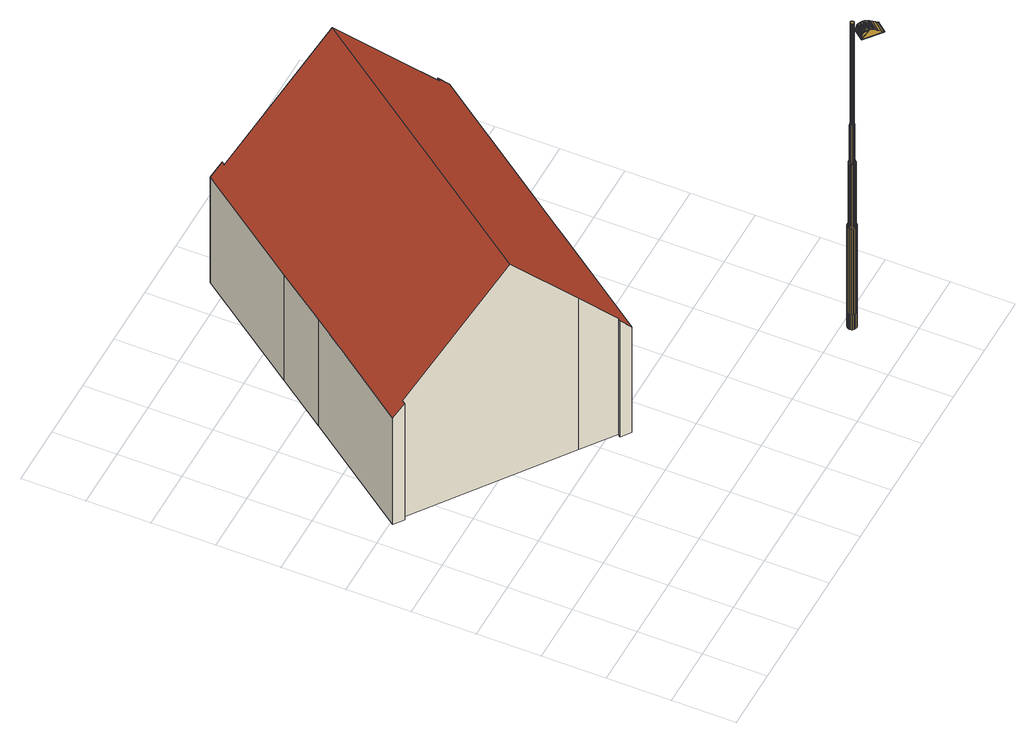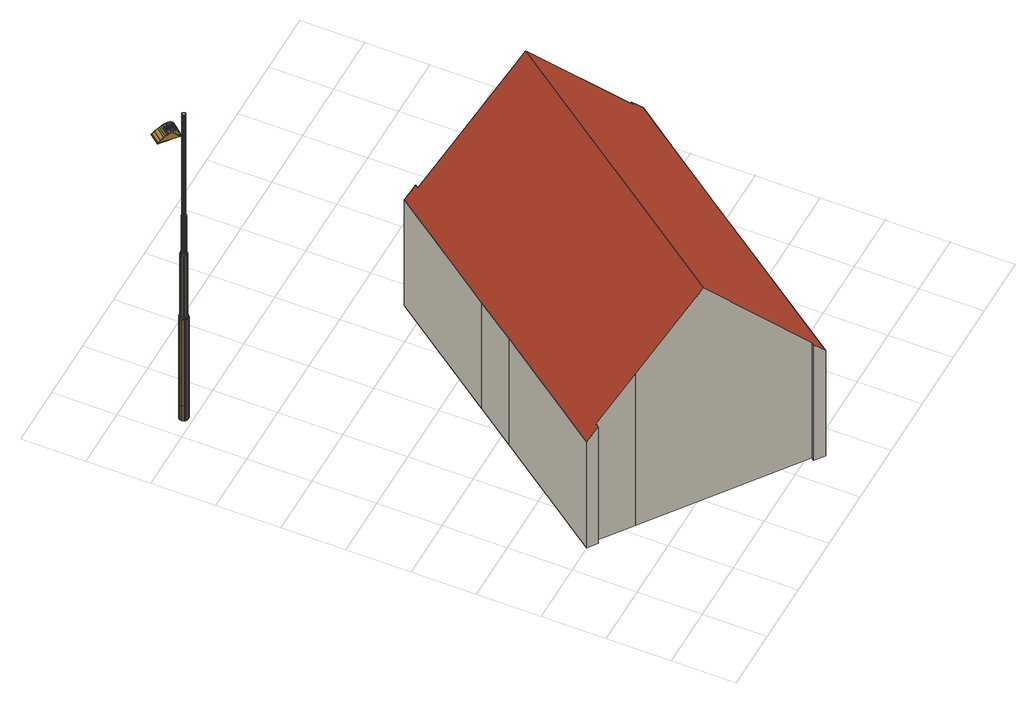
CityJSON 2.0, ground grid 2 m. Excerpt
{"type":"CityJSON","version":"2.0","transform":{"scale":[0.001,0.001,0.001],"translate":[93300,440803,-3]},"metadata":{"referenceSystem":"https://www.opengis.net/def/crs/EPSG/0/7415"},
"CityObjects":{
"building1":{"type":"Building","attributes":{"yearOfConstruction":1997,"hoogste_bouwlaag":1,"statusOmschr":"Pand in gebruik","aantalBouwlagen":2,"laagste_bouwlaag":0,"typeOmschr":"vrijstaand","class":"Pand"},"address":[{"CountryName":"Nederland","LocalityName":"Rotterdam","ThoroughfareNumber":"193","ThoroughfareName":"Straatweg","PostalCode":"3054AD"}],"geometry":[{"type":"Solid","lod":"2","boundaries":[[[[0,1,2,3,4,5,6,7,8,9,10,11,12,13,14,15,16,17]],[[18,19,20,21,22,23,24,25,26,27,28,29,30,31]],[[32,33,34,35,36,37,38,39,24,23,40,41]],[[19,18,1,0]],[[18,31,2,1]],[[30,29,28,3,2,31]],[[28,27,4,3]],[[5,4,27,26]],[[26,25,6,5]],[[25,24,39,7,6]],[[39,38,8,7]],[[38,37,9,8]],[[34,10,9,37,36,35]],[[11,10,34,33]],[[12,11,33,32]],[[13,12,32,41]],[[41,40,14,13]],[[22,15,14,40,23]],[[16,15,22,21]],[[17,16,21,20]],[[0,17,20,19]]]],"semantics":{"surfaces":[{"type":"GroundSurface"},{"type":"RoofSurface"},{"type":"WallSurface"}],"values":[[0,1,1,2,2,2,2,2,2,2,2,2,2,2,2,2,2,2,2,2,2]]}}]},
"cityfurniture1":{"type":"CityFurniture","attributes":{"Lichtpunttype":"Straatverlichting","Brondatum":"12-06-2019","Buurt_nummer":"62","Masttype":"TRAMMAST LPH 10M","Lamptype":"CPO-TW 140W KL.728","Buurtnaam":"Hillegersberg Noord","Nummer":"21","Uithoudertype":"UITHOUDER OV CONVERSIEMODEL","Geplaatst_op":"02-12-2010","Wijknummer":"6","Nivo":"0","Datum_laatste_mutatie":"07-06-2019","Straatnaam":"Straatweg","Thema":"Lichtmasten","Beheerobject":"71935/OVL-021","Armatuurtype":"4767 ARM SGS 453 1X CPO-TW 140W K EB OC FG EVSA VLAK GLAS LS-6","Objecthoogte":"10","Klasse":"Verbindingsweg 2-zijdig","Wijknaam":"Hillegersberg-Schiebroek","class":"Paal","function":"Lichtmast"},"geometry":[{"type":"MultiSurface","lod":"2","boundaries":[[[42,43,44,45]],[[46,47,48,49]],[[50,51,52,53]],[[54,55,43,42]],[[56,57,58,59]],[[59,58,51,50]],[[45,44,47,46]],[[53,52,55,54]],[[60,50,53,61]],[[62,42,45,63]],[[64,65,66,67]],[[68,69,70,71]],[[72,73,74,75]],[[61,53,54,76]],[[77,78,65,64]],[[71,70,79,80]],[[76,54,42,62]],[[81,82,69,68]],[[83,46,49,84]],[[85,56,59,86]],[[87,88,73,72]],[[63,45,46,83]],[[86,59,50,60]],[[75,74,57,56]],[[89,90,88,87]],[[91,92,78,77]],[[80,79,92,91]],[[84,49,82,81]],[[65,93,94,66]],[[49,48,95,82]],[[96,97,98,99]],[[100,101,97,96]],[[70,102,103,79]],[[104,105,101,100]],[[106,107,105,104]],[[108,109,107,106]],[[92,110,111,78]],[[79,103,110,92]],[[78,111,93,65]],[[112,113,90,89]],[[99,98,113,112]],[[69,114,102,70]],[[66,94,109,108]],[[82,95,114,69]],[[115,116,117,118]],[[119,120,121,122]],[[123,124,125,126]],[[127,128,129,130]],[[131,132,133,134]],[[134,133,135,136]],[[122,121,137,138]],[[139,140,120,119]],[[141,142,143,144]],[[126,125,145,146]],[[136,135,116,115]],[[147,148,140,139]],[[149,150,148,147]],[[130,129,150,149]],[[146,145,128,127]],[[151,152,124,123]],[[144,143,152,151]],[[116,153,154,117]],[[132,155,156,133]],[[157,158,159,160]],[[120,161,162,121]],[[163,164,165,166]],[[167,168,155,132]],[[129,169,170,150]],[[166,165,171,172]],[[173,174,175,176]],[[133,156,177,135]],[[135,177,153,116]],[[140,178,161,120]],[[160,159,142,141]],[[176,175,164,163]],[[128,179,169,129]],[[121,162,180,137]],[[181,182,158,157]],[[172,171,182,181]],[[150,170,183,148]],[[138,137,168,167]],[[148,183,178,140]],[[117,154,174,173]],[[184,185,186,187]],[[188,189,190,191]],[[192,193,194,195]],[[196,197,185,184]],[[195,194,189,188]],[[198,199,200,201]],[[187,186,193,192]],[[202,203,204,205]],[[205,204,199,198]],[[191,190,206,207]],[[201,200,197,196]],[[208,184,187,209]],[[134,202,205,131]],[[207,206,210,211]],[[212,188,191,213]],[[211,210,214,215]],[[216,217,218,219]],[[219,218,220,221]],[[222,223,224,225]],[[225,224,226,227]],[[227,226,228,229]],[[229,228,230,231]],[[231,230,232,233]],[[234,192,195,235]],[[221,220,203,202]],[[209,187,192,234]],[[236,201,196,237]],[[238,239,240,241]],[[215,214,239,238]],[[241,240,242,243]],[[243,242,244,245]],[[245,244,223,222]],[[233,232,246,247]],[[248,198,201,236]],[[237,196,184,208]],[[235,195,188,212]],[[247,246,217,216]],[[131,205,198,248]],[[249,231,233,250]],[[251,225,227,252]],[[253,207,211,254]],[[255,238,241,256]],[[209,139,119,208]],[[257,222,225,251]],[[252,227,229,258]],[[136,221,202,134]],[[254,211,215,259]],[[259,215,238,255]],[[260,243,245,261]],[[256,241,243,260]],[[118,216,219,115]],[[258,229,231,249]],[[213,191,207,253]],[[250,233,247,262]],[[208,119,122,237]],[[115,219,221,136]],[[262,247,216,118]],[[261,245,222,257]],[[237,122,138,236]],[[256,144,151,255]],[[252,172,181,251]],[[250,176,163,249]],[[260,141,144,256]],[[213,127,130,212]],[[259,123,126,254]],[[261,160,141,260]],[[234,147,139,209]],[[235,149,147,234]],[[262,173,176,250]],[[212,130,149,235]],[[253,146,127,213]],[[236,138,167,248]],[[255,151,123,259]],[[258,166,172,252]],[[251,181,157,257]],[[254,126,146,253]],[[248,167,132,131]],[[249,163,166,258]],[[118,117,173,262]],[[220,218,217,246,232,230,228,226,224,223,244,242,240,239,214,210,206,190,189,194,193,186,185,197,200,199,204,203]],[[158,263,264,159]],[[165,265,266,171]],[[164,267,265,165]],[[154,268,269,174]],[[143,270,271,152]],[[155,272,273,156]],[[125,274,275,145]],[[137,180,276,168]],[[175,277,267,164]],[[182,278,263,158]],[[168,276,272,155]],[[159,264,279,142]],[[153,280,268,154]],[[145,275,179,128]],[[171,266,278,182]],[[174,269,277,175]],[[124,281,274,125]],[[152,271,281,124]],[[142,279,270,143]],[[266,71,80,278]],[[265,68,71,266]],[[278,80,91,263]],[[156,273,282,177]],[[270,67,283,271]],[[264,77,64,279]],[[267,81,68,265]],[[275,284,285,179]],[[177,282,280,153]],[[169,286,287,170]],[[271,283,288,281]],[[162,289,85,180]],[[179,285,286,169]],[[263,91,77,264]],[[161,290,289,162]],[[178,291,290,161]],[[274,292,284,275]],[[279,64,67,270]],[[281,288,292,274]],[[170,287,293,183]],[[183,293,291,178]],[[277,84,81,267]],[[180,85,86,276]],[[272,60,61,273]],[[67,66,108,283]],[[288,106,104,292]],[[273,61,76,282]],[[289,75,56,85]],[[284,100,96,285]],[[268,63,83,269]],[[293,89,87,291]],[[286,99,112,287]],[[282,76,62,280]],[[292,104,100,284]],[[269,83,84,277]],[[276,86,60,272]],[[290,72,75,289]],[[291,87,72,290]],[[287,112,89,293]],[[280,62,63,268]],[[285,96,99,286]],[[283,108,106,288]],[[294,295,296,297]],[[298,299,300,301]],[[302,303,304]],[[297,296,305,306]],[[307,308,309]],[[310,311,312,313]],[[302,314,315,316]],[[317,318,319,320]],[[301,300,321,322]],[[313,312,299,298]],[[309,323,307]],[[324,325,318,317]],[[322,321,326,327]],[[328,329,330,331]],[[320,319,309,308]],[[332,333,334,335]],[[335,334,336,337]],[[337,336,329,328]],[[304,316,302]],[[331,330,295,294]],[[327,326,325,324]],[[306,305,311,310]],[[338,339,340,341]],[[342,343,339,338]],[[344,345,346]],[[345,347,346]],[[345,348,347]],[[349,350,343,342]],[[351,352,340,339,343,350,353,354,355,356,357,358],[359,360,345,344,361,362]],[[345,360,363,348]],[[348,364,347]],[[348,352,351,364]],[[364,351,358,347]],[[341,340,352,348]],[[365,353,350,349]],[[366,330,329,367]],[[368,295,330,366]],[[369,305,296,370]],[[371,311,305,369]],[[370,296,295,368]],[[372,312,311,371]],[[373,374,375,376]],[[377,378,379,304]],[[380,381,378,377]],[[382,383,384,385]],[[386,387,388,389]],[[383,386,389,384]],[[390,382,385,391]],[[257,157,160,261]],[[392,393,394,395]],[[396,397,398,399]],[[397,392,395,398]],[[400,401,402,403]],[[404,405,406,407]],[[408,400,403,409]],[[410,411,412,413]],[[414,404,407,415]],[[416,390,391,417]],[[418,419,420,421]],[[405,418,421,406]],[[422,423,424,425]],[[411,414,415,412]],[[423,408,409,424]],[[426,427,428,429]],[[401,426,429,402]],[[430,422,425,431]],[[419,432,433,420]],[[427,416,417,428]],[[434,435,436,437]],[[438,434,437,439]],[[440,438,439,441]],[[442,443,444,445]],[[446,447,448,449]],[[447,450,451,448]],[[435,446,449,436]],[[452,453,454,455]],[[456,457,458,459]],[[460,461,462,463]],[[457,464,465,458]],[[466,467,468,469]],[[453,470,471,454]],[[472,473,474,475]],[[476,477,478,479]],[[450,460,463,451]],[[480,456,459,481]],[[477,452,455,478]],[[482,472,475,483]],[[461,476,479,462]],[[473,480,481,474]],[[467,484,485,468]],[[484,482,483,485]],[[486,487,488,489]],[[490,491,492,493]],[[494,495,496,497]],[[495,486,489,496]],[[498,442,445,499]],[[487,490,493,488]],[[491,498,499,492]],[[500,501,502,503]],[[504,505,506,507]],[[508,509,510,511]],[[501,512,513,502]],[[514,515,516,517]],[[505,518,519,506]],[[393,520,521,394]],[[509,494,497,510]],[[522,514,517,523]],[[524,500,503,525]],[[515,508,511,516]],[[520,526,527,521]],[[526,524,525,527]],[[528,504,507,529]],[[512,528,529,513]],[[530,318,325,531]],[[532,319,318,530]],[[533,309,319,532]],[[315,323,309,533]],[[534,535,536,537]],[[359,538,349]],[[539,540,541]],[[346,542,543]],[[544,545,361,344]],[[545,544,535,534]],[[362,361,538]],[[344,346,543]],[[535,544,344,345]],[[341,348,363,359]],[[359,362,538]],[[349,342,338]],[[543,538,361,344]],[[359,338,341]],[[538,365,349]],[[539,541,359,362,534,537,546]],[[359,349,338]],[[547,548,381,380]],[[549,550,551,552]],[[553,333,554,555]],[[552,551,548,547]],[[555,554,550,549]],[[556,334,333,553]],[[367,329,336,557]],[[557,336,334,556]],[[558,559,560,561]],[[562,563,564,565]],[[566,567,568,569]],[[570,571,572,573]],[[574,575,576,577]],[[578,574,577,579]],[[580,581,582,583]],[[584,578,579,585]],[[567,584,585,568]],[[563,586,587,564]],[[571,558,561,572]],[[559,562,565,560]],[[588,570,573,589]],[[575,588,589,576]],[[590,580,583,591]],[[592,593,594,595]],[[596,590,591,597]],[[598,599,600,601]],[[602,603,604,605]],[[606,607,608,609]],[[599,592,595,600]],[[610,611,612,613]],[[614,596,597,615]],[[616,617,618,619]],[[617,610,613,618]],[[603,614,615,604]],[[620,602,605,621]],[[464,616,619,465]],[[607,620,621,608]],[[593,606,609,594]],[[622,623,624,625]],[[626,627,628,629]],[[630,631,632,633]],[[627,634,635,628]],[[636,637,638,639]],[[637,640,641,638]],[[642,622,625,643]],[[631,636,639,632]],[[640,644,645,641]],[[644,642,643,645]],[[646,630,633,647]],[[648,649,650,651]],[[652,648,651,653]],[[654,646,647,655]],[[634,654,655,635]],[[538,354,353,365]],[[542,356,355,543]],[[656,379,657]],[[657,379,378,658]],[[659,548,551,660]],[[307,661,656,323]],[[543,355,354,538]],[[657,661,656]],[[347,358,357,346]],[[662,663,550]],[[346,357,356,542]],[[554,333,332]],[[664,381,548,659]],[[658,378,381,664]],[[550,554,662]],[[332,662,554]],[[660,551,550,663]],[[302,665,303]],[[666,533,532,667]],[[315,533,666]],[[666,314,315]],[[531,325,326,668]],[[668,326,321,669]],[[670,300,299,671]],[[671,299,312,372]],[[669,321,300,670]],[[672,410,413,673]],[[674,675,676,677]],[[678,679,680,681]],[[682,683,684,685]],[[675,686,687,676]],[[679,674,677,680]],[[686,672,673,687]],[[688,689,690,691]],[[692,693,694,695]],[[536,696,546,537]],[[697,682,685,698]],[[699,697,698,700]],[[701,692,695,702]],[[534,362,361,545]],[[693,703,704,694]],[[705,688,691,706]],[[707,708,709,710]],[[708,701,702,709]],[[689,707,710,690]],[[703,711,712,704]],[[696,540,546]],[[711,699,700,712]],[[536,535,345,360,363,713,540,696]],[[539,546,540]],[[713,541,540]],[[541,713,359]],[[363,359,713]],[[714,556,553,715]],[[716,370,368,717]],[[718,557,556,714]],[[719,369,370,716]],[[720,371,369,719]],[[721,547,380,722]],[[723,552,547,721]],[[724,671,372,665]],[[725,670,671,724]],[[726,530,531,727]],[[728,668,669,729]],[[667,532,530,726]],[[722,380,377,730]],[[731,366,367,732]],[[717,368,366,731]],[[729,669,670,725]],[[715,553,555,733]],[[730,377,304,303]],[[733,555,549,734]],[[734,549,552,723]],[[665,372,371,720]],[[732,367,557,718]],[[727,531,668,728]],[[661,657,313]],[[313,298,301,322,327,324,317,320,308,661]],[[735,736,737,738]],[[738,737,374,373]],[[739,740,736,735]],[[376,741,742,739,735,738,373]],[[743,744,745,746]],[[747,748,749,750]],[[742,751,740,739]],[[741,752,751,742]],[[752,375,374,737,736,740,751]],[[753,754,755,756]],[[748,757,758,749]],[[376,375,752,741]],[[759,760,761,762]],[[763,743,746,764]],[[649,747,750,650]],[[760,753,756,761]],[[754,765,766,755]],[[757,759,762,758]],[[765,763,764,766]],[[304,379,656,316]],[[663,332,335,337,328,331,294,297,306,310,313,657,658,664,659,660]],[[663,662,332]],[[302,314,666]],[[666,667,726,727,728,729,725,724,665,302]],[[661,308,307]],[[733,734,723,721,722,730,303,665,720,719,716,717,731,732,718,714,715]]]}]}
},
"vertices":[
[13150,14040,972],[10471,10380,972],[9519,9080,972],[6840,5420,972],[6540,5640,972],[6610,5730,972],[5607,6466,972],[1130,9750,972],[1060,9650,972],[760,9870,972],[3333,13385,972],[4517,15002,972],[7070,18490,972],[7370,18270,972],[7300,18180,972],[11777,14896,972],[12780,14160,972],[12860,14260,972],[10471,10380,5174],[13150,14040,5183],[12860,14260,5589],[12780,14160,5595],[11777,14896,6981],[10053,16160,9364],[3866,7743,9366],[5607,6466,6959],[6610,5730,5573],[6540,5640,5576],[6840,5420,5162],[8278,7384,5167],[9163,8594,5170],[9519,9080,5171],[7070,18490,5146],[4517,15002,5157],[3333,13385,5162],[3124,13099,5163],[2108,11711,5167],[760,9870,5173],[1060,9650,5587],[1130,9750,5584],[7300,18180,5557],[7370,18270,5560],
[13427,1684,1465],[13427,1684,865],[13433,1716,865],[13433,1716,1465],[13431,1747,1465],[13431,1747,865],[13423,1778,865],[13423,1778,1465],[13369,1606,1465],[13369,1606,865],[13394,1627,865],[13394,1627,1465],[13414,1653,1465],[13414,1653,865],[13311,1582,1465],[13311,1582,865],[13342,1591,865],[13342,1591,1465],[13369,1606,4865],[13394,1627,4865],[13427,1684,4865],[13433,1716,4865],[13236,1859,4865],[13236,1859,1465],[13208,1843,1465],[13208,1843,4865],[13387,1830,4865],[13387,1830,1465],[13360,1850,1465],[13360,1850,4865],[13248,1587,1465],[13248,1587,865],[13279,1581,865],[13279,1581,1465],[13414,1653,4865],[13266,1867,4865],[13266,1867,1465],[13329,1862,1465],[13329,1862,4865],[13408,1805,4865],[13408,1805,1465],[13431,1747,4865],[13423,1778,4865],[13311,1582,4865],[13342,1591,4865],[13217,1600,1465],[13217,1600,865],[13190,1619,1465],[13190,1619,865],[13298,1869,4865],[13298,1869,1465],[13236,1859,865],[13208,1843,865],[13408,1805,865],[13146,1702,1465],[13146,1702,865],[13155,1672,865],[13155,1672,1465],[13145,1734,1465],[13145,1734,865],[13360,1850,865],[13329,1862,865],[13150,1766,1465],[13150,1766,865],[13164,1796,1465],[13164,1796,865],[13183,1823,1465],[13183,1823,865],[13298,1869,865],[13266,1867,865],[13170,1644,1465],[13170,1644,865],[13387,1830,865],[13364,1702,8865],[13364,1702,7465],[13368,1718,7465],[13368,1718,8865],[13271,1651,7465],[13260,1620,7365],[13283,1616,7365],[13287,1647,7465],[13226,1761,7465],[13197,1777,7365],[13187,1754,7365],[13219,1744,7465],[13217,1711,7465],[13184,1706,7365],[13191,1684,7365],[13221,1695,7465],[13334,1660,8865],[13334,1660,7465],[13347,1672,7465],[13347,1672,8865],[13357,1685,7465],[13357,1685,8865],[13307,1617,7365],[13303,1648,7465],[13254,1658,7465],[13237,1630,7365],[13264,1793,7465],[13251,1823,7365],[13230,1813,7365],[13249,1786,7465],[13183,1730,7365],[13216,1728,7465],[13240,1668,7465],[13217,1644,7365],[13229,1681,7465],[13201,1662,7365],[13236,1774,7465],[13211,1798,7365],[13394,1693,7365],[13398,1716,7365],[13352,1634,7365],[13369,1650,7365],[13296,1799,7465],[13298,1832,7365],[13274,1830,7365],[13280,1798,7465],[13260,1620,4965],[13283,1616,4965],[13354,1765,7465],[13380,1784,7365],[13364,1803,7365],[13343,1779,7465],[13320,1653,7465],[13331,1623,7365],[13191,1684,4965],[13201,1662,4965],[13344,1818,7365],[13329,1789,7465],[13367,1735,7465],[13397,1740,7365],[13391,1763,7365],[13362,1751,7465],[13384,1670,7365],[13237,1630,4965],[13184,1706,4965],[13307,1617,4965],[13313,1795,7465],[13321,1828,7365],[13217,1644,4965],[13276,1668,8915],[13276,1668,12915],[13263,1673,12915],[13263,1673,8915],[13239,1701,8915],[13239,1701,12915],[13235,1715,12915],[13235,1715,8915],[13253,1681,8915],[13253,1681,12915],[13244,1691,12915],[13244,1691,8915],[13288,1666,8915],[13288,1666,12915],[13313,1670,8915],[13313,1670,12915],[13300,1666,12915],[13300,1666,8915],[13334,1684,8915],[13334,1684,12915],[13324,1675,12915],[13324,1675,8915],[13235,1727,12915],[13235,1727,8915],[13271,1651,8865],[13254,1658,8865],[13237,1739,12915],[13237,1739,8915],[13221,1695,8865],[13217,1711,8865],[13242,1752,12915],[13242,1752,8915],[13349,1719,8915],[13349,1719,12915],[13347,1707,12915],[13347,1707,8915],[13342,1695,12915],[13342,1695,8915],[13295,1780,8915],[13295,1780,12915],[13308,1779,12915],[13308,1779,8915],[13320,1773,12915],[13320,1773,8915],[13331,1765,12915],[13331,1765,8915],[13340,1755,12915],[13340,1755,8915],[13345,1745,12915],[13345,1745,8915],[13240,1668,8865],[13229,1681,8865],[13303,1648,8865],[13287,1647,8865],[13250,1762,8915],[13250,1762,12915],[13259,1771,12915],[13259,1771,8915],[13270,1776,12915],[13270,1776,8915],[13283,1780,12915],[13283,1780,8915],[13349,1732,12915],[13349,1732,8915],[13320,1653,8865],[13354,1765,8865],[13362,1751,8865],[13313,1795,8865],[13329,1789,8865],[13216,1728,8865],[13219,1744,8865],[13236,1774,8865],[13249,1786,8865],[13296,1799,8865],[13343,1779,8865],[13226,1761,8865],[13264,1793,8865],[13280,1798,8865],[13367,1735,8865],[13298,1832,4965],[13274,1830,4965],[13364,1803,4965],[13344,1818,4965],[13380,1784,4965],[13398,1716,4965],[13397,1740,4965],[13230,1813,4965],[13211,1798,4965],[13352,1634,4965],[13369,1650,4965],[13187,1754,4965],[13183,1730,4965],[13331,1623,4965],[13391,1763,4965],[13321,1828,4965],[13251,1823,4965],[13394,1693,4965],[13197,1777,4965],[13384,1670,4965],[13183,1823,4865],[13145,1734,4865],[13146,1702,4865],[13155,1672,4865],[13170,1644,4865],[13164,1796,4865],[13279,1581,4865],[13248,1587,4865],[13217,1600,4865],[13150,1766,4865],[13190,1619,4865],[13686,1679,12577],[13679,1672,12582],[13700,1655,12590],[13706,1663,12584],[13808,1578,12580],[13807,1566,12586],[13838,1540,12571],[13838,1554,12566],[13335,1445,12326],[13336,1445,12337],[13336,1457,12329],[13722,1635,12595],[13728,1644,12589],[14106,1335,12326],[14094,1346,12347],[14108,1321,12341],[13753,1623,12590],[13749,1614,12596],[13777,1591,12594],[13779,1602,12588],[13844,1021,12326],[13871,1011,12326],[13335,1458,12326],[13961,1453,12478],[13967,1434,12479],[14044,1373,12407],[14033,1394,12411],[13871,1513,12552],[13869,1528,12548],[14121,1311,12326],[13931,1477,12503],[13937,1459,12505],[13904,1486,12530],[13900,1502,12527],[13656,1705,12556],[13647,1700,12560],[13661,1687,12572],[13669,1693,12567],[13629,1729,12517],[13618,1725,12519],[13626,1717,12534],[13637,1721,12531],[13636,1709,12548],[13645,1714,12544],[13868,995,12328],[13868,995,12321],[13882,1002,12321],[13882,1002,12328],[13854,999,12328],[13854,999,12321],[13637,1641,12321],[13768,1590,12321],[13606,1766,12328],[14128,1331,12328],[14131,1302,12328],[13331,1435,12328],[13331,1435,12321],[14136,1316,12321],[14131,1302,12321],[13324,1449,12321],[13329,1463,12321],[13578,1763,12321],[13591,1770,12321],[13606,1766,12321],[14128,1331,12321],[13850,1042,12321],[14085,1326,12321],[13459,1427,12321],[13533,1307,12321],[14086,1325,12321],[14136,1316,12328],[13324,1449,12328],[13417,1394,12572],[13403,1406,12560],[13435,1380,12582],[13479,1344,12595],[13456,1363,12590],[13505,1322,12596],[13533,1299,12594],[13529,1353,12432],[13721,1583,12432],[13727,1579,12448],[13535,1348,12448],[13336,1457,12332],[13586,1757,12332],[13586,1757,12329],[13342,1453,12413],[13590,1750,12413],[13693,1491,12595],[13723,1466,12587],[13729,1472,12587],[13698,1497,12595],[13755,1439,12572],[13787,1413,12554],[13792,1419,12554],[13760,1446,12572],[13665,1514,12597],[13671,1520,12597],[13532,1604,12535],[13542,1596,12549],[13547,1602,12549],[13537,1610,12535],[13515,1618,12504],[13523,1611,12520],[13528,1618,12520],[13520,1624,12504],[13563,1599,12561],[13578,1587,12573],[13583,1593,12573],[13568,1605,12561],[13676,1526,12597],[13703,1503,12595],[13709,1510,12595],[13681,1532,12597],[13552,1609,12549],[13557,1615,12549],[13606,1585,12583],[13627,1568,12591],[13632,1574,12591],[13611,1591,12583],[13649,1548,12596],[13654,1554,12596],[13639,1535,12596],[13644,1542,12596],[13734,1479,12587],[13765,1452,12572],[13770,1458,12572],[13739,1485,12587],[13534,1623,12520],[13542,1616,12535],[13548,1622,12535],[13539,1629,12520],[13596,1572,12583],[13617,1555,12591],[13622,1561,12591],[13601,1579,12583],[13525,1630,12504],[13531,1636,12504],[13797,1425,12554],[13802,1431,12554],[13512,1579,12535],[13521,1571,12549],[13526,1578,12549],[13517,1585,12535],[13503,1587,12520],[13508,1593,12520],[13495,1593,12504],[13500,1599,12504],[13734,1415,12572],[13767,1388,12554],[13772,1394,12554],[13739,1421,12572],[13532,1563,12561],[13547,1551,12573],[13553,1556,12573],[13537,1569,12561],[13565,1535,12583],[13570,1541,12583],[13692,1430,12587],[13724,1402,12572],[13729,1409,12572],[13698,1435,12587],[13565,1494,12591],[13588,1474,12596],[13594,1480,12596],[13570,1500,12591],[13586,1518,12591],[13609,1498,12596],[13614,1505,12596],[13591,1524,12591],[13614,1453,12597],[13619,1459,12597],[13474,1569,12504],[13482,1562,12520],[13488,1568,12520],[13479,1575,12504],[13756,1376,12554],[13761,1383,12554],[13512,1538,12561],[13526,1526,12573],[13532,1532,12573],[13517,1544,12561],[13634,1477,12597],[13663,1454,12595],[13668,1460,12595],[13639,1484,12597],[13544,1511,12583],[13549,1517,12583],[13501,1547,12549],[13506,1553,12549],[13491,1555,12535],[13496,1561,12535],[13596,1531,12591],[13619,1511,12596],[13624,1517,12596],[13601,1537,12591],[13644,1490,12597],[13673,1466,12595],[13678,1472,12595],[13649,1496,12597],[13558,1562,12573],[13575,1548,12583],[13581,1554,12583],[13563,1568,12573],[13703,1442,12587],[13708,1448,12587],[13607,1543,12591],[13629,1523,12596],[13634,1529,12596],[13612,1549,12591],[13713,1454,12587],[13744,1427,12572],[13749,1433,12572],[13718,1460,12587],[13531,1584,12549],[13542,1575,12561],[13548,1581,12561],[13537,1590,12549],[13655,1502,12597],[13660,1508,12597],[13513,1599,12520],[13522,1591,12535],[13527,1598,12535],[13518,1605,12520],[13777,1400,12554],[13782,1407,12554],[13553,1587,12561],[13558,1593,12561],[13505,1605,12504],[13510,1612,12504],[13586,1560,12583],[13591,1566,12583],[13568,1575,12573],[13573,1581,12573],[13683,1479,12595],[13688,1485,12595],[13721,1139,12479],[13691,1165,12505],[13797,1075,12407],[13859,1021,12341],[13538,1302,12484],[13774,1585,12484],[13946,1441,12465],[13711,1158,12465],[13329,1463,12328],[13790,1093,12391],[14031,1370,12385],[13817,1070,12361],[13591,1770,12328],[13578,1763,12328],[13642,1637,12484],[13464,1423,12484],[13750,1126,12430],[13346,1451,12440],[13593,1747,12440],[13357,1442,12485],[13604,1738,12485],[13598,1743,12464],[13351,1447,12464],[13373,1430,12519],[13610,1732,12503],[13365,1437,12503],[13382,1423,12534],[13391,1416,12548],[13594,1428,12597],[13621,1405,12595],[13627,1411,12595],[13599,1434,12597],[13652,1380,12587],[13683,1354,12572],[13688,1360,12572],[13657,1387,12587],[13454,1544,12504],[13462,1537,12520],[13467,1543,12520],[13459,1550,12504],[13545,1469,12591],[13567,1450,12596],[13573,1455,12596],[13550,1476,12591],[13491,1513,12561],[13506,1501,12573],[13511,1507,12573],[13497,1519,12561],[13480,1523,12549],[13485,1529,12549],[13693,1366,12572],[13725,1339,12554],[13730,1345,12554],[13698,1372,12572],[13471,1530,12535],[13476,1536,12535],[13715,1327,12554],[13720,1333,12554],[13524,1486,12583],[13529,1493,12583],[13662,1393,12587],[13667,1399,12587],[13481,1543,12535],[13490,1535,12549],[13495,1541,12549],[13486,1549,12535],[13632,1417,12595],[13637,1424,12595],[13464,1557,12504],[13472,1550,12520],[13477,1556,12520],[13469,1563,12504],[13555,1482,12591],[13578,1461,12596],[13583,1467,12596],[13560,1488,12591],[13502,1525,12561],[13516,1513,12573],[13521,1520,12573],[13507,1532,12561],[13703,1378,12572],[13735,1352,12554],[13740,1358,12554],[13709,1384,12572],[13604,1440,12597],[13609,1446,12597],[13642,1430,12595],[13672,1405,12587],[13677,1411,12587],[13647,1436,12595],[13534,1499,12583],[13539,1505,12583],[13672,1341,12572],[13705,1315,12554],[13710,1321,12554],[13678,1347,12572],[13443,1532,12504],[13452,1525,12520],[13457,1531,12520],[13449,1538,12504],[13496,1489,12573],[13514,1474,12583],[13519,1480,12583],[13501,1495,12573],[13460,1518,12535],[13466,1524,12535],[13535,1457,12591],[13557,1437,12596],[13562,1443,12596],[13540,1463,12591],[13583,1416,12597],[13589,1422,12597],[13641,1368,12587],[13647,1374,12587],[13611,1393,12595],[13616,1399,12595],[13481,1501,12561],[13486,1507,12561],[13442,1513,12520],[13450,1506,12535],[13455,1512,12535],[13447,1519,12520],[13433,1519,12504],[13438,1526,12504],[13470,1510,12549],[13475,1516,12549],[13585,1757,12326],[13597,1759,12337],[13597,1759,12339],[13605,1750,12442],[13609,1746,12464],[13597,1759,12326],[13620,1736,12500],[13614,1741,12484],[13602,1753,12416],[13523,1295,12588],[13832,1031,12347],[13773,1082,12411],[13659,1193,12530],[13627,1219,12552],[13594,1248,12571],[13563,1274,12586],[13588,1599,12573],[13593,1606,12573],[13553,1629,12535],[13562,1621,12549],[13567,1627,12549],[13558,1635,12535],[13536,1643,12504],[13544,1636,12520],[13549,1642,12520],[13541,1649,12504],[13714,1390,12572],[13746,1364,12554],[13751,1370,12554],[13719,1396,12572],[13573,1611,12561],[13579,1618,12561],[13493,1574,12520],[13502,1567,12535],[13507,1573,12535],[13498,1581,12520],[13555,1523,12583],[13575,1506,12591],[13580,1513,12591],[13560,1529,12583],[13986,1409,12430],[13682,1417,12587],[13687,1424,12587],[13652,1442,12595],[13657,1448,12595],[13537,1538,12573],[13542,1544,12573],[13599,1486,12596],[13604,1492,12596],[13484,1581,12504],[13490,1587,12504],[13511,1559,12549],[13522,1550,12561],[13527,1556,12561],[13516,1565,12549],[13624,1465,12597],[13629,1471,12597],[14056,1350,12357],[13379,1413,12531],[13371,1420,12517],[13449,1355,12584],[13430,1371,12577],[13388,1405,12544],[13472,1336,12589],[13497,1316,12590],[13345,1439,12442],[13342,1441,12416],[13350,1435,12464],[13551,1270,12580],[13581,1246,12566],[13702,1142,12478],[13673,1167,12503],[13643,1193,12527],[13612,1219,12548],[13336,1445,12339],[13413,1385,12567],[13398,1397,12556],[13363,1426,12501],[13355,1431,12484],[13506,1373,12439],[13698,1604,12439],[13709,1595,12428],[13517,1364,12428],[13506,1373,12457],[13698,1604,12457],[13529,1353,12464],[13517,1364,12467],[13662,1329,12572],[13695,1302,12554],[13700,1308,12554],[13667,1335,12572],[13460,1498,12549],[13471,1488,12561],[13476,1495,12561],[13465,1504,12549],[13709,1595,12467],[13721,1583,12464],[13547,1425,12596],[13573,1403,12597],[13578,1409,12597],[13552,1431,12596],[13486,1476,12573],[13491,1483,12573],[13504,1462,12583],[13525,1445,12591],[13530,1451,12591],[13509,1468,12583],[13631,1356,12587],[13636,1362,12587],[13601,1380,12595],[13606,1387,12595]
]}
